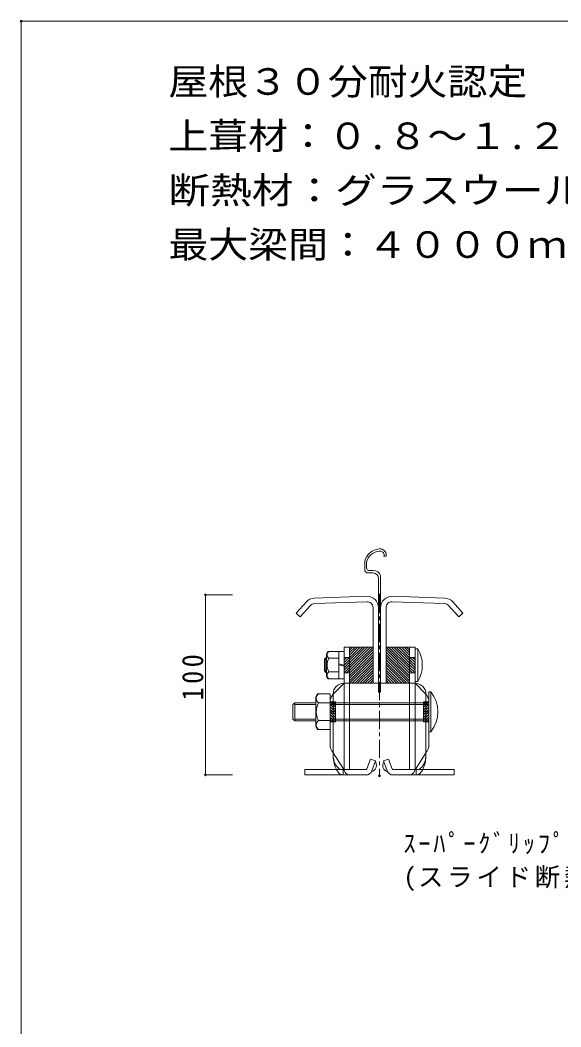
# Model space of a CAD drawing. Units: millimetres, scale not verified. Extents: x -1135 to 443, y -817 to 1523.
# Drawn here: x -1135 to -836, y -252 to 303 of the extents above; entities that cross this region are included whole.
import ezdxf
from ezdxf.enums import TextEntityAlignment as Align

# ---------------------------------------------------------------- set-up
doc = ezdxf.new("R2010")
doc.units = ezdxf.units.MM
doc.header["$LTSCALE"] = 2
doc.header["$PDMODE"] = 32
doc.header["$PDSIZE"] = 1
doc.linetypes.add('CHAIN1', pattern=[8, 5, -1, 1, -1])
doc.layers.add('0-1', color=3, linetype='Continuous', lineweight=18)
doc.styles.add('ＭＳ ゴシック', font='')
doc.styles.get('ＭＳ ゴシック').set_extended_font_data('MS Gothic')

msp = doc.modelspace()

# ---------------------------------------------------------------- linework, layer by layer
at = {"layer": '0-1', "color": 2}
for p, q in [((-1134.243, -817.366), (-1134.243, 302.641)), ((-1134.243, 302.641), (442.646, 302.641))]:
    msp.add_line(p, q, dxfattribs=at)
at = {"layer": '0-1', "color": 7}
for p, q in [((-936.652, 11.252), (-935.723, 11.265)), ((-936.517, 10.058), (-935.824, 10.068)), ((-932.884, 7.319), (-934.053, 7.319)), ((-944.697, 0.032), (-944.697, 4.522)), ((-943.598, 3.946), (-943.598, 0.833)), ((-940.098, -1.968), (-942.698, -1.968)), ((-939.998, -0.579), (-942.598, -0.579)), ((-937.098, -14.094), (-937.098, -4.967)), ((-935.898, -14.094), (-935.898, -3.405)), ((-1017.58, -14.094), (-1032.58, -14.094)), ((-937.098, -67.837), (-937.098, -14.094)), ((-935.898, -14.094), (-935.898, -67.837)), ((-935.898, -67.837), (-937.098, -67.837))]:
    msp.add_line(p, q, dxfattribs=at)
at = {"layer": '0-1', "color": 4, "lineweight": 9}
for p, q in [((-1032.58, -14.094), (-1031.58, -14.094)), ((-1032.58, -113.467), (-1031.58, -113.467))]:
    msp.add_line(p, q, dxfattribs=at)
at = {"layer": '0-1'}
for p, q in [((-943.515, -14.841), (-972.468, -15.852)), ((-929.482, -14.841), (-900.529, -15.852)), ((-976.859, -17.9), (-982.459, -24.118)), ((-974.63, -19.907), (-980.229, -26.126)), ((-943.41, -17.839), (-972.364, -18.85)), ((-937.098, -21.037), (-937.098, -62.837)), ((-935.898, -21.037), (-935.898, -62.837)), ((-929.587, -17.839), (-900.633, -18.85)), ((-898.367, -19.907), (-892.767, -26.126)), ((-896.137, -17.9), (-890.538, -24.118)), ((-982.459, -24.118), (-980.229, -26.126)), ((-890.538, -24.118), (-892.767, -26.126)), ((-956.098, -42.837), (-956.098, -62.837)), ((-956.098, -42.837), (-953.098, -42.837)), ((-953.098, -55.837), (-940.098, -42.837)), ((-953.098, -54.423), (-941.513, -42.837)), ((-953.098, -53.009), (-942.927, -42.837)), ((-953.098, -51.594), (-944.341, -42.837)), ((-953.098, -50.18), (-945.755, -42.837)), ((-953.098, -48.766), (-947.169, -42.837)), ((-953.098, -47.352), (-948.584, -42.837)), ((-953.098, -45.938), (-949.998, -42.837)), ((-953.098, -44.523), (-951.412, -42.837)), ((-953.098, -43.109), (-952.826, -42.837)), ((-953.098, -42.837), (-953.098, -63.165)), ((-953.098, -57.251), (-940.098, -44.251)), ((-919.898, -55.837), (-932.898, -42.837)), ((-919.898, -57.251), (-932.898, -44.251)), ((-919.898, -54.423), (-931.484, -42.837)), ((-919.898, -53.009), (-930.07, -42.837)), ((-919.898, -51.594), (-928.656, -42.837)), ((-919.898, -50.18), (-927.242, -42.837)), ((-919.898, -48.766), (-925.827, -42.837)), ((-919.898, -47.352), (-924.413, -42.837)), ((-919.898, -45.938), (-922.999, -42.837)), ((-919.898, -44.523), (-921.585, -42.837)), ((-919.898, -43.109), (-920.17, -42.837)), ((-919.898, -42.837), (-919.898, -63.165)), ((-916.898, -42.837), (-919.898, -42.837)), ((-916.898, -42.837), (-916.898, -62.837)), ((-965.698, -49.637), (-966.898, -49.637)), ((-966.098, -48.837), (-966.098, -56.837)), ((-965.698, -46.637), (-964.945, -45.331)), ((-965.698, -46.637), (-965.698, -59.037)), ((-958.898, -45.331), (-964.945, -45.331)), ((-958.898, -49.084), (-964.398, -49.084)), ((-956.098, -45.337), (-958.898, -45.337)), ((-956.098, -45.337), (-956.098, -60.337)), ((-956.098, -48.587), (-953.098, -48.587)), ((-956.098, -50.001), (-954.684, -48.587)), ((-956.098, -51.416), (-953.27, -48.587)), ((-956.098, -52.83), (-953.098, -49.83)), ((-953.098, -58.665), (-940.098, -45.665)), ((-953.098, -60.08), (-940.098, -47.079)), ((-953.098, -61.494), (-940.098, -48.494)), ((-953.027, -62.837), (-940.098, -49.908)), ((-919.898, -58.665), (-932.898, -45.665)), ((-919.898, -60.08), (-932.898, -47.079)), ((-919.898, -61.494), (-932.898, -48.494)), ((-919.969, -62.837), (-932.898, -49.908)), ((-916.898, -48.587), (-919.898, -48.587)), ((-916.898, -52.83), (-919.898, -49.83)), ((-916.898, -51.416), (-919.727, -48.587)), ((-916.898, -50.001), (-918.313, -48.587)), ((-956.098, -52.953), (-958.898, -52.203)), ((-956.098, -53.471), (-958.898, -52.721)), ((-956.098, -54.244), (-953.098, -51.244)), ((-956.098, -55.658), (-953.098, -52.658)), ((-956.098, -57.072), (-953.098, -54.072)), ((-954.699, -57.087), (-953.098, -55.486)), ((-951.613, -62.837), (-940.098, -51.322)), ((-950.199, -62.837), (-940.098, -52.737)), ((-948.785, -62.837), (-940.098, -54.151)), ((-921.384, -62.837), (-932.898, -51.322)), ((-922.798, -62.837), (-932.898, -52.737)), ((-924.212, -62.837), (-932.898, -54.151)), ((-916.898, -54.244), (-919.898, -51.244)), ((-916.898, -55.658), (-919.898, -52.658)), ((-916.898, -57.072), (-919.898, -54.072)), ((-918.298, -57.087), (-919.898, -55.486)), ((-965.698, -56.037), (-966.898, -56.037)), ((-965.698, -59.037), (-964.945, -60.343)), ((-958.898, -56.59), (-964.398, -56.59)), ((-956.098, -60.337), (-958.898, -60.337)), ((-956.098, -57.087), (-953.098, -57.087)), ((-953.285, -57.087), (-953.098, -56.901)), ((-947.371, -62.837), (-940.098, -55.565)), ((-945.956, -62.837), (-940.098, -56.979)), ((-944.542, -62.837), (-940.098, -58.393)), ((-943.128, -62.837), (-940.098, -59.808)), ((-925.626, -62.837), (-932.898, -55.565)), ((-927.04, -62.837), (-932.898, -56.979)), ((-928.455, -62.837), (-932.898, -58.393)), ((-929.869, -62.837), (-932.898, -59.808)), ((-919.712, -57.087), (-919.898, -56.901)), ((-916.898, -57.087), (-919.898, -57.087)), ((-956.098, -62.837), (-962.012, -68.849)), ((-953.098, -62.837), (-956.098, -62.837)), ((-956.098, -110.001), (-956.098, -62.837)), ((-953.098, -62.509), (-953.098, -109.967)), ((-941.714, -62.837), (-940.098, -61.222)), ((-940.299, -62.837), (-940.098, -62.636)), ((-931.283, -62.837), (-932.898, -61.222)), ((-932.697, -62.837), (-932.898, -62.636)), ((-919.898, -62.509), (-919.898, -109.967)), ((-919.898, -62.837), (-916.898, -62.837)), ((-916.898, -62.837), (-910.984, -68.849)), ((-916.898, -110.001), (-916.898, -62.837)), ((-970.79, -68.769), (-971.722, -70.384)), ((-971.722, -86.784), (-971.722, -70.384)), ((-962.098, -68.837), (-962.098, -102.142)), ((-910.898, -68.837), (-910.898, -102.142)), ((-983.275, -73.584), (-983.275, -83.584)), ((-971.722, -73.584), (-983.275, -73.584)), ((-983.275, -74.584), (-971.722, -74.584)), ((-970.222, -73.676), (-963.722, -73.676)), ((-963.722, -73.084), (-960.722, -73.084)), ((-909.275, -73.584), (-963.722, -73.584)), ((-960.722, -77.458), (-963.722, -74.458)), ((-909.275, -74.584), (-963.722, -74.584)), ((-960.722, -78.872), (-963.722, -75.872)), ((-960.722, -80.286), (-963.722, -77.286)), ((-960.722, -76.044), (-963.682, -73.084)), ((-960.722, -74.63), (-962.268, -73.084)), ((-960.722, -73.215), (-960.854, -73.084)), ((-960.722, -84.084), (-960.722, -73.084)), ((-912.275, -84.084), (-912.274, -73.084)), ((-912.275, -76.044), (-909.315, -73.084)), ((-909.275, -73.084), (-912.274, -73.084)), ((-912.274, -74.63), (-910.729, -73.084)), ((-912.274, -73.215), (-912.143, -73.084)), ((-912.274, -77.458), (-909.275, -74.458)), ((-912.274, -78.872), (-909.275, -75.872)), ((-912.274, -80.286), (-909.275, -77.286)), ((-983.275, -82.584), (-971.722, -82.584)), ((-963.722, -78.584), (-960.722, -78.584)), ((-963.722, -78.584), (-960.722, -78.584)), ((-960.722, -81.701), (-963.722, -78.701)), ((-960.722, -83.115), (-963.722, -80.115)), ((-961.167, -84.084), (-963.722, -81.529)), ((-909.275, -82.584), (-963.722, -82.584)), ((-962.582, -84.084), (-963.722, -82.943)), ((-909.275, -78.584), (-912.275, -78.584)), ((-909.275, -78.584), (-912.275, -78.584)), ((-912.275, -81.701), (-909.275, -78.701)), ((-912.274, -83.115), (-909.275, -80.115)), ((-911.829, -84.084), (-909.275, -81.529)), ((-910.415, -84.084), (-909.275, -82.943)), ((-983.275, -83.584), (-971.722, -83.584)), ((-970.79, -88.399), (-971.722, -86.784)), ((-970.222, -83.491), (-963.722, -83.491)), ((-909.275, -83.584), (-963.722, -83.584)), ((-963.722, -84.084), (-960.722, -84.084)), ((-909.275, -84.084), (-912.275, -84.084)), ((-956.098, -110.627), (-962.763, -100.155)), ((-943.481, -110.138), (-941.509, -104.719)), ((-929.515, -110.138), (-931.488, -104.719)), ((-916.898, -110.627), (-910.234, -100.155)), ((-956.624, -110.467), (-956.624, -113.467)), ((-916.372, -110.467), (-916.372, -113.467)), ((-943.951, -113.467), (-977.718, -113.467)), ((-929.045, -113.467), (-895.279, -113.467))]:
    msp.add_line(p, q, dxfattribs=at)
at = {"layer": '0-1', "color": 7, "linetype": 'CHAIN1'}
msp.add_line((-936.498, -14.094), (-936.498, -113.968), dxfattribs=at)
at = {"layer": '0-1', "color": 7}
msp.add_lwpolyline([(-1017.58, -113.467), (-1032.58, -113.467), (-1032.58, -14.094)], dxfattribs=at)
at = {"layer": '0-1'}
for points in [[(-940.098, -21.037), (-940.098, -62.837), (-937.098, -62.837)], [(-932.898, -21.037), (-932.898, -62.837), (-935.898, -62.837)], [(-965.698, -48.837), (-966.098, -48.837), (-966.898, -49.637), (-966.898, -56.037), (-966.098, -56.837), (-965.698, -56.837)], [(-964.945, -60.343), (-958.898, -60.343), (-958.898, -45.331)], [(-970.79, -68.769), (-963.722, -68.769), (-963.722, -88.399), (-970.79, -88.399)], [(-983.275, -73.584), (-984.275, -74.584), (-984.275, -82.584), (-983.275, -83.584)], [(-963.722, -97.281), (-963.722, -88.987), (-963.722, -73.044)], [(-909.275, -97.281), (-909.275, -88.987), (-909.275, -73.044)], [(-962.098, -102.142), (-962.079, -102.87), (-962.022, -103.593), (-961.926, -104.304), (-961.793, -104.999), (-961.625, -105.673), (-961.421, -106.319), (-961.184, -106.934), (-960.915, -107.512), (-960.617, -108.05), (-960.292, -108.542), (-959.942, -108.986), (-959.57, -109.377), (-959.179, -109.714), (-958.771, -109.993), (-958.35, -110.212), (-957.92, -110.37), (-957.482, -110.465), (-957.042, -110.496)], [(-962.098, -102.142), (-962.078, -103.129), (-962.015, -104.109), (-961.912, -105.073), (-961.768, -106.016), (-961.585, -106.928), (-961.365, -107.805), (-961.108, -108.638), (-960.818, -109.422), (-960.495, -110.15), (-960.143, -110.818), (-959.764, -111.419), (-959.361, -111.95), (-958.938, -112.406), (-958.497, -112.784), (-958.041, -113.081), (-957.575, -113.295), (-957.101, -113.424), (-956.624, -113.467)], [(-941.509, -104.719), (-938.69, -105.745), (-940.662, -111.164)], [(-931.488, -104.719), (-934.307, -105.745), (-932.334, -111.164)], [(-910.898, -102.142), (-910.919, -103.129), (-910.981, -104.109), (-911.085, -105.073), (-911.228, -106.016), (-911.411, -106.928), (-911.632, -107.805), (-911.888, -108.638), (-912.179, -109.422), (-912.502, -110.15), (-912.854, -110.818), (-913.233, -111.419), (-913.635, -111.95), (-914.059, -112.406), (-914.5, -112.784), (-914.956, -113.081), (-915.422, -113.295), (-915.895, -113.424), (-916.372, -113.467)], [(-910.898, -102.142), (-910.917, -102.87), (-910.975, -103.593), (-911.07, -104.304), (-911.203, -104.999), (-911.372, -105.673), (-911.576, -106.319), (-911.813, -106.934), (-912.081, -107.512), (-912.379, -108.05), (-912.705, -108.542), (-913.055, -108.986), (-913.427, -109.377), (-913.818, -109.714), (-914.225, -109.993), (-914.646, -110.212), (-915.077, -110.37), (-915.514, -110.465), (-915.955, -110.496)], [(-943.951, -110.467), (-977.718, -110.467), (-977.718, -113.467)], [(-929.045, -110.467), (-895.279, -110.467), (-895.279, -113.467)]]:
    msp.add_lwpolyline(points, dxfattribs=at)
for points in [[(-953.098, -42.837), (-940.098, -42.837), (-940.098, -62.837), (-953.098, -62.837)], [(-919.898, -42.837), (-932.898, -42.837), (-932.898, -62.837), (-919.898, -62.837)], [(-915.398, -43.837), (-916.898, -43.837), (-916.898, -61.837), (-915.398, -61.837)], [(-909.275, -67.584), (-908.275, -67.584), (-908.275, -89.584), (-909.275, -89.584)]]:
    msp.add_lwpolyline(points, close=True, dxfattribs=at)
at = {"layer": '0-1', "color": 7}
for centre, radius, start, end in [((-936.059, 2.37), 8.902, 93.82001, 166.00645), ((-936.139, 7.92), 3.371, 349.94962, 82.90549), ((-936.059, 2.37), 7.702, 93.40698, 168.19159), ((-936.139, 7.92), 2.171, 343.92561, 81.64203), ((-942.698, 0.032), 2, 180, 270), ((-942.373, 0.638), 1.239, 171.01538, 259.60056), ((-940.098, -4.967), 3, 0, 90), ((-939.998, -4.967), 4.388, 20.8597, 90)]:
    msp.add_arc(centre, radius, start, end, dxfattribs=at)
at = {"layer": '0-1'}
for centre, radius, start, end in [((-972.252, -22.048), 6.2, 92.00002, 138.00002), ((-943.298, -21.037), 6.2, 0.00002, 92.00002), ((-929.698, -21.037), 6.2, 88.00002, 180), ((-900.745, -22.048), 6.2, 42.00002, 88.00002), ((-972.252, -22.048), 3.2, 92.00002, 138.00002), ((-943.298, -21.037), 3.2, 0.00002, 92.00002), ((-929.698, -21.037), 3.2, 88.00002, 180), ((-900.745, -22.048), 3.2, 42.00002, 88.00002), ((-930.348, -52.837), 17.45, 328.95178, 31.04823), ((-957.857, -52.837), 7.542, 150.15828, 209.84174), ((-963.138, -47.208), 2.26, 123.89024, 236.10977), ((-963.138, -58.466), 2.26, 123.89024, 236.10977), ((-956.098, -68.837), 6, 89.99986, 179.99988), ((-916.898, -68.837), 6, 0.00014, 90.00015), ((-968.314, -71.223), 3.109, 127.87814, 232.12187), ((-957.722, -73.044), 6, 143.04236, 180.00029), ((-957.722, -73.044), 6, 135.47176, 143.04236), ((-915.275, -73.044), 6, 36.95769, 44.52829), ((-915.275, -73.044), 6, 359.99976, 36.95769), ((-921.4, -78.584), 17.125, 320.0338, 39.96622), ((-960.787, -78.584), 10.635, 152.51878, 207.48123), ((-968.314, -85.945), 3.109, 127.87814, 232.12187), ((-957.701, -96.934), 6, 180.00029, 212.47176), ((-957.701, -96.934), 6, 180.00029, 212.47176), ((-915.296, -96.934), 6, 327.52829, 359.99976), ((-952.598, -110.001), 3.5, 179.9998, 277.99965), ((-952.598, -109.967), 0.5, 179.99953, 269.99953), ((-943.951, -109.967), 0.5, 270.0015, 340.0015), ((-943.951, -109.967), 0.5, 290.0015, 340.0015), ((-941.85, -108.252), 3.617, 284.55696, 4.49387), ((-941.85, -108.252), 3.617, 4.49387, 34.26891), ((-931.147, -108.252), 3.617, 175.50581, 255.44272), ((-931.147, -108.252), 3.617, 145.73077, 175.50581), ((-929.045, -109.967), 0.5, 200.00014, 270.00014), ((-929.045, -109.967), 0.5, 200.00014, 250.00014), ((-920.398, -110.001), 3.5, 262.00015, 0), ((-920.398, -109.967), 0.5, 270, 0), ((-943.951, -109.967), 3.5, 269.99968, 339.99968), ((-929.045, -109.967), 3.5, 200.00014, 270.00014)]:
    msp.add_arc(centre, radius, start, end, dxfattribs=at)
for p in [(-1134.243, 302.641), (-1032.58, -14.094), (-936.498, -14.094), (-1032.58, -113.467), (-936.498, -113.968)]:
    msp.add_point(p, dxfattribs=at)

# ---------------------------------------------------------------- texts
at = {"layer": '0-1', "color": 2, "style": 'ＭＳ ゴシック'}
for s, width, p in [('屋根３０分耐火認定\u3000ＦＰ０３０ＲＦ-０３３４ ：（株）小池弥太郎商店\u3000自社取得', 1.1, (-1052.96, 257.537)), ('上葺材：０.８～１.２mm＋下葺材：０.６～１.２mm（ｽﾃﾝﾚｽ鋼板不可）', 1.1, (-1052.96, 227.537)), ('断熱材：グラスウールt=100mm又はt=50mm×2層\u300010kg/ｍ\u3000以上', 1.15, (-1052.96, 197.536)), ('最大梁間：４０００ｍｍ以下\u3000下葺タイトフレームｔ＝3.2mm', 1.1, (-1052.96, 167.536))]:
    msp.add_text(s, height=14.66, dxfattribs=dict(at, width=width)).set_placement(p, align=Align.BOTTOM_LEFT)
at = {"layer": '0-1', "color": 2, "insert": (-1033.58, -72.28), "char_height": 11.73, "attachment_point": 7, "rotation": 90, "style": 'ＭＳ ゴシック'}
msp.add_mtext('\\T1.27;\\W0.9;100', dxfattribs=at)
at = {"layer": '0-1', "color": 2, "char_height": 10.26, "attachment_point": 7, "style": 'ＭＳ ゴシック'}
for s, insert in [('\\T1.24;\\W0.95;ｽｰﾊﾟｰｸﾞﾘｯﾌﾟⅡ断熱金具', (-923.272, -157.582)), ('\\T1.15;(スライド断熱金具不可）', (-923.272, -177.582))]:
    msp.add_mtext(s, dxfattribs=dict(at, insert=insert))

doc.saveas('drawing.dxf')
